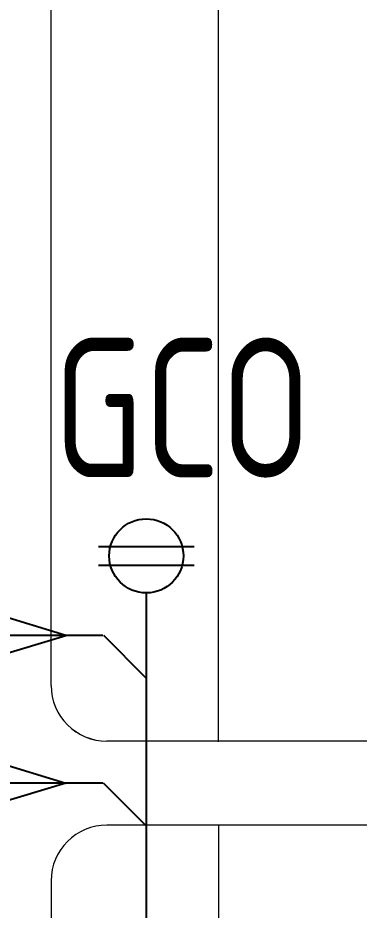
# Model space of a CAD drawing. Header units: metres. Extents: x 6917732 to 8046551, y 3602874 to 4094271.
# Drawn here: x 7261068 to 7267183, y 3883351 to 3899338 of the extents above; entities that cross this region are included whole.
import ezdxf

# ---------------------------------------------------------------- set-up
doc = ezdxf.new("R2010")
doc.units = ezdxf.units.M
doc.header["$LTSCALE"] = 0.5
doc.header["$MEASUREMENT"] = 0
doc.linetypes.add('03000 - Plant Layout 1$0$CENTER2', pattern=[1.125, 0.75, -0.125, 0.125, -0.125])
doc.linetypes.add('HIDDEN2', pattern=[4.7625, 3.175, -1.5875])
doc.layers.add('CI-CEN', color=1, linetype='03000 - Plant Layout 1$0$CENTER2')
doc.layers.add('RD-TXT', color=7, linetype='CONTINUOUS')
doc.layers.add('CI-PED-FOOTPATH', color=44, linetype='CONTINUOUS', lineweight=0)
doc.layers.add('Sewer Line', color=4, linetype='CONTINUOUS', lineweight=25)
doc.layers.get('CI-CEN').off()
doc.styles.add('3.5mm', font='ISO3098B.shx', dxfattribs={"height": 3.5})

# ---------------------------------------------------------------- blocks, each defined once
blk = doc.blocks.new('sdsxdc')
at = {"layer": 'CI-PED-FOOTPATH', "color": 15, "lineweight": 0}
for p, q in [((7264666, 3886368), (7264666, 3931676)), ((7261665, 3887379, 0), (7261672, 3930673, 0)), ((7278296, 3886374, 0), (7262665, 3886379, 0)), ((7278296, 3884875, 0), (7262665, 3884876, 0)), ((7264665, 3884869), (7264665, 3849845)), ((7261665, 3883876, 0), (7261663, 3850851, 0))]:
    blk.add_line(p, q, dxfattribs=at)
for centre, start, end in [((7262665, 3887379, 0), 179.991, 269.9838), ((7262665, 3887377, 0), 179.991, 269.9838), ((7262665, 3883876, 0), 89.998, 179.998), ((7262665, 3883876, 0), 89.998, 179.998)]:
    blk.add_arc(centre, 1000, start, end, dxfattribs=at)
blk = doc.blocks.new('A$C65520D9C')
at = {"layer": 'CI-CEN', "color": 8, "linetype": 'HIDDEN2', "lineweight": 0, "ltscale": 2000}
blk.add_blockref('sdsxdc', (-7494656, -4067566, -33), dxfattribs=at)
blk = doc.blocks.new('A$C021B369C')
at = {"layer": 'RD-TXT', "color": 2}
blk.add_blockref('A$C65520D9C', (0, 0), dxfattribs=at)

msp = doc.modelspace()

# ---------------------------------------------------------------- linework, layer by layer
at = {"layer": 'Sewer Line'}
for p, q in [((7262513.5, 3889866.8, 32.9), (7264226, 3889866.8, 32.9)), ((7262513.5, 3889529.4, 32.9), (7264226, 3889529.4, 32.9)), ((7263369.7, 3889033.9, 32.9), (7263369.7, 3848271.4, -82.5)), ((7261925.5, 3888274.2, 32.9), (7260361.7, 3888748.2, 32.9)), ((7262591.9, 3888274.2, 32.9), (7259277.5, 3888274.2, 32.9)), ((7260361.7, 3887800.3, 32.9), (7261925.5, 3888274.2, 32.9)), ((7263369.7, 3887508, 32.9), (7262606.7, 3888271, 32.9)), ((7260361.7, 3886102.6, 32.9), (7261925.5, 3885628.7, 32.9)), ((7262591.9, 3885628.7, 32.9), (7259277.5, 3885628.7, 32.9)), ((7261925.5, 3885628.7, 32.9), (7260361.7, 3885154.7, 32.9)), ((7263367.4, 3884862.4, 32.9), (7262604.5, 3885625.4, 32.9))]:
    msp.add_line(p, q, dxfattribs=at)
msp.add_circle((7263369.7, 3889698.1, 32.9), 664.2, dxfattribs=at)

# ---------------------------------------------------------------- block references
at = {"layer": 'RD-TXT', "color": 2, "lineweight": -3}
msp.add_blockref('A$C021B369C', (7494655.6, 4067566.2, 32.9), dxfattribs=at)

# ---------------------------------------------------------------- texts
at = {"layer": 'RD-TXT', "color": 2, "style": '3.5mm', "width": 0.8}
msp.add_text('GCO', height=2500, dxfattribs=at).set_placement((7261703.6, 3891101.6, -38350.2))

doc.saveas('drawing.dxf')
